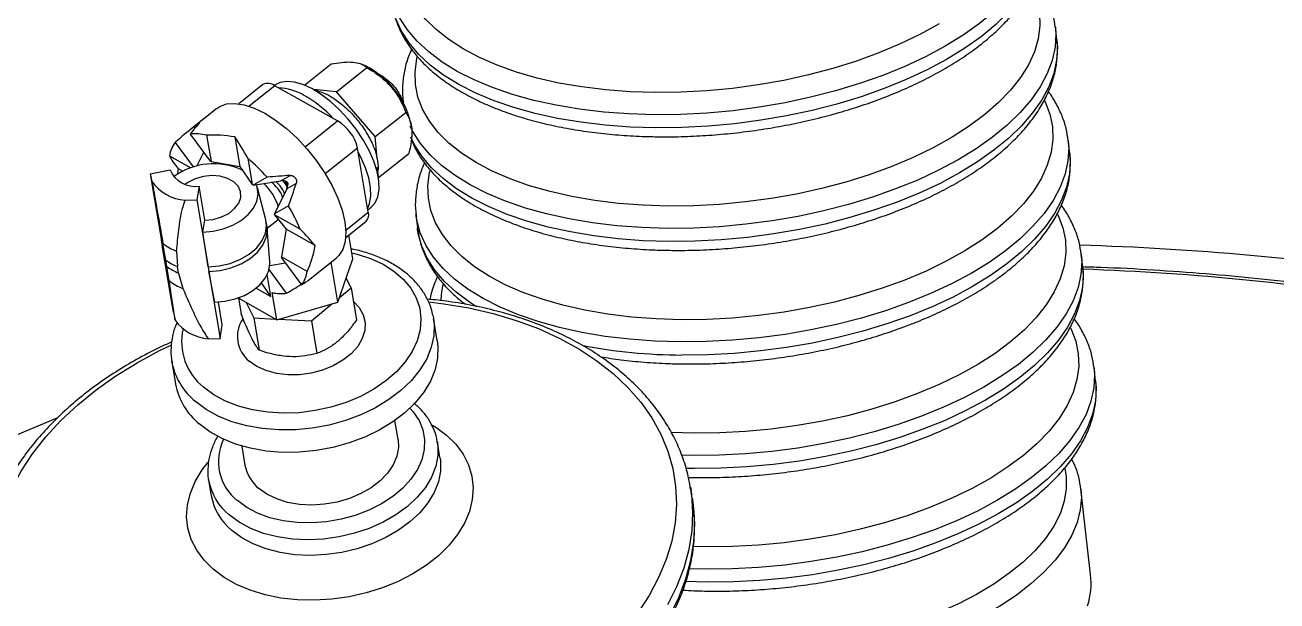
# Model space of a CAD drawing. Header units: millimetres. Extents: x 0 to 6631, y 0 to 4689.
# Drawn here: x 4434.7 to 4643.9, y 2190 to 2286.3 of the extents above; entities that cross this region are included whole.
import ezdxf

# ---------------------------------------------------------------- set-up
doc = ezdxf.new("R2010")
doc.units = ezdxf.units.MM
doc.header["$LTSCALE"] = 13
doc.layers.add('几何体', color=7, linetype='Continuous')

msp = doc.modelspace()

# ---------------------------------------------------------------- linework, layer by layer
at = {"layer": '几何体'}
for p, q in [((4607.14, 2283.79), (4606.89, 2285.98)), ((4481.4, 2276.23), (4485.85, 2279.78)), ((4486.73, 2275.11), (4491.82, 2279.16)), ((4491.48, 2279.5), (4490.87, 2279.76)), ((4494.4, 2277.74), (4494.04, 2277.85)), ((4474.44, 2276.32), (4470.43, 2273.13)), ((4476.44, 2276.13), (4472.16, 2272.72)), ((4486.91, 2270.26), (4476.44, 2276.13)), ((4486.73, 2275.11), (4482.88, 2275.5)), ((4493.22, 2267.63), (4486.73, 2275.11)), ((4466.72, 2272.33), (4467.22, 2272.66)), ((4466.72, 2272.33), (4462.37, 2268.85)), ((4493.22, 2267.63), (4498.31, 2271.68)), ((4463.12, 2269.11), (4462.97, 2269.32)), ((4481.49, 2265.94), (4486.91, 2270.26)), ((4499.24, 2269.49), (4499.17, 2269.87)), ((4459.77, 2266.65), (4462.8, 2262.55)), ((4462.28, 2268.06), (4465.62, 2263.54)), ((4465.03, 2267.86), (4465.77, 2263.46)), ((4469.75, 2267.58), (4470.58, 2262.63)), ((4493.51, 2263.93), (4493.22, 2267.63)), ((4609.3, 2264.8), (4609.05, 2266.99)), ((4458.83, 2264.39), (4462.37, 2262.41)), ((4463.4, 2262.71), (4464.54, 2265.01)), ((4471.9, 2264.01), (4472.64, 2259.6)), ((4490.26, 2265.72), (4484.87, 2261.42)), ((4492.06, 2254.99), (4490.26, 2265.72)), ((4493.75, 2260.77), (4498.83, 2264.82)), ((4455.6, 2261.42), (4458.94, 2262.06)), ((4460.27, 2262.27), (4461.03, 2261.84)), ((4465.77, 2263.46), (4465.62, 2263.54)), ((4465.77, 2263.46), (4470.58, 2262.63)), ((4470.58, 2262.63), (4472.64, 2259.6)), ((4493.75, 2260.77), (4493.61, 2262.52)), ((4455.6, 2261.42), (4455.9, 2260.11)), ((4455.6, 2261.42), (4457.48, 2250.22)), ((4475.15, 2260.84), (4472.79, 2259.52)), ((4472.79, 2259.52), (4477.41, 2260.26)), ((4477.41, 2260.26), (4478.99, 2261.14)), ((4478.57, 2259.56), (4478.18, 2260.13)), ((4493.74, 2260.77), (4493.75, 2260.77)), ((4463.76, 2259.35), (4463.4, 2257.04)), ((4464.72, 2253.64), (4463.76, 2259.35)), ((4472.79, 2259.52), (4472.64, 2259.6)), ((4474.92, 2253.71), (4473.51, 2259.09)), ((4478.43, 2258.88), (4476.35, 2254.7)), ((4480, 2259.77), (4478.43, 2258.88)), ((4461.42, 2257.01), (4463.4, 2257.04)), ((4463.4, 2257.04), (4465.28, 2245.84)), ((4478.71, 2256.03), (4476.35, 2254.7)), ((4491.99, 2255.39), (4492.55, 2255.83)), ((4464.41, 2251.66), (4464.72, 2253.64)), ((4475.16, 2252.32), (4476.7, 2253.55)), ((4476.37, 2254.55), (4476.35, 2254.7)), ((4480.67, 2252.14), (4476.37, 2254.55)), ((4476.37, 2254.55), (4478.34, 2252.13)), ((4488.31, 2252), (4492.06, 2254.99)), ((4500.02, 2254.59), (4500.27, 2252.4)), ((4500.05, 2254.32), (4500.02, 2254.59)), ((4465.28, 2245.84), (4464.41, 2251.66)), ((4475.13, 2252.59), (4475, 2253.36)), ((4475.59, 2246.69), (4475.17, 2252.24)), ((4478.34, 2252.13), (4477.55, 2247.51)), ((4483.17, 2249.42), (4478.34, 2252.13)), ((4488.29, 2250.76), (4491.69, 2253.47)), ((4500.3, 2252.13), (4500.27, 2252.4)), ((4457.41, 2250.63), (4457.48, 2250.22)), ((4457.44, 2250.42), (4457.57, 2249.65)), ((4457.48, 2250.22), (4457.61, 2249.45)), ((4457.57, 2249.65), (4457.61, 2249.45)), ((4459.49, 2238.25), (4457.61, 2249.45)), ((4458.21, 2246.98), (4457.73, 2249.78)), ((4489.49, 2247.17), (4488.82, 2251.18)), ((4460.02, 2248.49), (4460.14, 2245.9)), ((4481.85, 2245.1), (4477.55, 2247.51)), ((4477.58, 2247.36), (4477.55, 2247.51)), ((4480.92, 2242.84), (4477.58, 2247.36)), ((4482.33, 2243.84), (4486.68, 2247.32)), ((4611.46, 2245.8), (4611.21, 2248)), ((4458.39, 2245.91), (4458.21, 2246.98)), ((4458.77, 2243.53), (4458.39, 2245.91)), ((4460.32, 2244.82), (4460.14, 2245.9)), ((4465.28, 2245.84), (4465.41, 2245.07)), ((4478.4, 2241.43), (4475.47, 2245.4)), ((4478.24, 2246.46), (4475.58, 2246.04)), ((4486.95, 2239.95), (4485.83, 2246.64)), ((4486.95, 2239.95), (4489.49, 2247.17)), ((4460.32, 2244.82), (4461.06, 2242.24)), ((4465.41, 2245.07), (4467.28, 2233.87)), ((4466.38, 2239.93), (4465.41, 2245.07)), ((4475.77, 2240.9), (4474.23, 2243.17)), ((4475.77, 2240.9), (4475.16, 2244.55)), ((4489.17, 2242.36), (4488.37, 2243.98)), ((4473.3, 2242.29), (4475.77, 2240.9)), ((4476.77, 2237.02), (4476.01, 2241.54)), ((4487.23, 2240.73), (4489.17, 2242.36)), ((4489.17, 2242.36), (4490.08, 2236.94)), ((4467.64, 2236.18), (4467.01, 2239.96)), ((4470.31, 2240.65), (4476.77, 2237.02)), ((4470.38, 2240.61), (4470.81, 2238.01)), ((4471.65, 2239.89), (4472.91, 2237.34)), ((4476.77, 2237.02), (4486.95, 2239.95)), ((4482.55, 2236.8), (4485.96, 2239.66)), ((4459.49, 2238.25), (4459.78, 2236.94)), ((4472.91, 2237.34), (4473.82, 2231.91)), ((4472.91, 2237.34), (4476.57, 2237.13)), ((4477.07, 2237.11), (4482.55, 2236.8)), ((4502.88, 2237.67), (4502.95, 2237.3)), ((4503.58, 2233.56), (4502.95, 2237.3)), ((4467.28, 2233.87), (4467.64, 2236.18)), ((4482.55, 2236.8), (4483.45, 2231.38)), ((4465.3, 2233.84), (4467.28, 2233.87)), ((4459.22, 2229.97), (4459.85, 2226.24)), ((4459.25, 2229.83), (4459.22, 2229.97)), ((4613.62, 2226.81), (4613.37, 2229)), ((4497.02, 2216.99), (4496.49, 2220.18)), ((4546.52, 2218.03), (4542.6, 2218.15)), ((4470.91, 2215.89), (4471.44, 2212.7)), ((4504.03, 2213.99), (4503.6, 2216.58)), ((4503.6, 2216.58), (4503.63, 2216.33)), ((4546.36, 2214.31), (4544.38, 2214.35)), ((4546.61, 2212.12), (4545.11, 2212.14)), ((4465.36, 2210.18), (4465.34, 2210.3)), ((4465.36, 2210.18), (4465.8, 2207.59)), ((4545.56, 2210.66), (4547.15, 2210.63)), ((4546.2, 2207.18), (4545.89, 2209.04)), ((4545.89, 2209.04), (4545.94, 2208.74)), ((4612.78, 2194.4), (4611.15, 2208.74)), ((4546.2, 2207.18), (4546.25, 2206.88)), ((4548.68, 2199.04), (4546.34, 2199.09)), ((4548.52, 2195.32), (4545.68, 2195.38)), ((4548.77, 2193.13), (4545.1, 2193.23))]:
    msp.add_line(p, q, dxfattribs=at)
at = {"layer": '几何体', "flags": 128}
for points in [[(4604.73, 2304.94), (4604.81, 2303.77), (4604.68, 2301.57), (4604.2, 2299.36), (4603.37, 2297.15), (4602.19, 2294.95), (4600.68, 2292.77), (4598.83, 2290.63), (4596.68, 2288.54), (4594.22, 2286.52), (4591.48, 2284.58), (4588.47, 2282.73), (4585.21, 2280.99), (4581.72, 2279.36), (4578.03, 2277.86), (4574.16, 2276.49), (4570.14, 2275.27), (4565.98, 2274.2), (4561.72, 2273.28), (4557.39, 2272.54), (4553.01, 2271.96), (4548.62, 2271.56), (4544.23, 2271.33), (4539.88, 2271.29)], [(4604.98, 2302.78), (4605.06, 2301.57), (4604.93, 2299.38), (4604.45, 2297.17), (4603.62, 2294.96), (4602.44, 2292.76), (4600.92, 2290.58), (4599.08, 2288.44), (4596.93, 2286.35), (4594.47, 2284.33), (4591.73, 2282.39), (4588.72, 2280.54), (4585.46, 2278.8), (4581.97, 2277.17), (4578.28, 2275.67), (4574.41, 2274.3), (4570.38, 2273.08), (4566.23, 2272), (4561.97, 2271.09), (4557.64, 2270.35), (4553.26, 2269.77), (4548.87, 2269.37), (4544.48, 2269.14), (4540.13, 2269.1)], [(4540.04, 2275.01), (4535.84, 2275.14), (4531.73, 2275.45), (4527.75, 2275.93), (4523.92, 2276.59), (4520.27, 2277.42), (4516.82, 2278.41), (4513.59, 2279.56), (4510.62, 2280.86), (4507.91, 2282.29), (4505.49, 2283.86), (4503.37, 2285.54), (4501.58, 2287.33), (4500.11, 2289.22), (4498.98, 2291.19), (4498.2, 2293.23), (4497.77, 2295.33), (4497.7, 2297.46), (4497.99, 2299.63), (4498.06, 2299.95)], [(4539.88, 2271.29), (4535.6, 2271.42), (4531.42, 2271.72), (4527.35, 2272.21), (4523.44, 2272.86), (4519.7, 2273.69), (4516.15, 2274.67), (4512.83, 2275.82), (4509.75, 2277.11), (4506.93, 2278.54), (4504.39, 2280.1), (4502.15, 2281.79), (4500.22, 2283.58), (4498.62, 2285.48), (4497.35, 2287.45), (4496.42, 2289.51), (4495.84, 2291.62), (4495.73, 2292.31)], [(4540.13, 2269.1), (4535.85, 2269.23), (4531.67, 2269.53), (4527.6, 2270.02), (4523.69, 2270.67), (4519.94, 2271.5), (4516.4, 2272.48), (4513.08, 2273.63), (4510, 2274.92), (4507.18, 2276.35), (4504.64, 2277.91), (4502.4, 2279.6), (4500.47, 2281.39), (4498.87, 2283.28), (4497.6, 2285.26), (4496.67, 2287.32), (4496.09, 2289.43), (4495.98, 2290.12)], [(4604.24, 2288.29), (4604.31, 2286.16), (4604.02, 2283.99), (4603.38, 2281.82), (4602.39, 2279.65), (4601.05, 2277.5), (4599.38, 2275.38), (4597.39, 2273.31), (4595.09, 2271.3), (4592.49, 2269.36), (4589.62, 2267.52), (4586.49, 2265.77), (4583.13, 2264.14), (4579.55, 2262.63), (4575.79, 2261.26), (4571.87, 2260.03), (4567.81, 2258.95), (4563.64, 2258.03), (4559.39, 2257.28), (4555.1, 2256.7), (4550.78, 2256.29), (4546.47, 2256.06), (4542.2, 2256.01)], [(4587.46, 2286.51), (4584.33, 2284.76), (4580.97, 2283.13), (4577.39, 2281.62), (4573.63, 2280.25), (4569.71, 2279.02), (4565.65, 2277.94), (4561.48, 2277.02), (4557.23, 2276.27), (4552.94, 2275.69), (4548.62, 2275.28), (4544.31, 2275.06), (4540.04, 2275.01)], [(4606.89, 2285.95), (4606.97, 2284.77), (4606.84, 2282.58), (4606.36, 2280.37), (4605.53, 2278.16), (4604.35, 2275.96), (4602.84, 2273.78), (4600.99, 2271.64), (4598.84, 2269.55), (4596.38, 2267.53), (4593.64, 2265.59), (4590.63, 2263.74), (4587.37, 2262), (4583.88, 2260.37), (4580.19, 2258.87), (4576.32, 2257.5), (4572.3, 2256.27), (4568.14, 2255.2), (4563.88, 2254.29), (4559.55, 2253.55), (4555.17, 2252.97), (4550.78, 2252.57), (4546.39, 2252.34), (4542.04, 2252.29)], [(4607.14, 2283.79), (4607.22, 2282.58), (4607.09, 2280.39), (4606.61, 2278.18), (4605.78, 2275.97), (4604.6, 2273.77), (4603.08, 2271.59), (4601.24, 2269.45), (4599.09, 2267.36), (4596.63, 2265.34), (4593.89, 2263.4), (4590.88, 2261.55), (4587.62, 2259.81), (4584.13, 2258.18), (4580.44, 2256.67), (4576.57, 2255.31), (4572.54, 2254.08), (4568.39, 2253.01), (4564.13, 2252.1), (4559.8, 2251.35), (4555.42, 2250.78), (4551.03, 2250.38), (4546.64, 2250.15), (4542.29, 2250.1)], [(4542.2, 2256.01), (4538, 2256.15), (4533.89, 2256.45), (4529.91, 2256.94), (4526.08, 2257.6), (4522.43, 2258.43), (4518.98, 2259.42), (4515.75, 2260.57), (4512.78, 2261.86), (4510.07, 2263.3), (4507.65, 2264.86), (4505.53, 2266.55), (4503.74, 2268.34), (4502.27, 2270.23), (4501.14, 2272.2), (4500.36, 2274.24), (4499.93, 2276.34), (4499.86, 2278.47), (4500.15, 2280.63), (4500.22, 2280.96)], [(4482.63, 2275.65), (4481.13, 2276.34), (4479.72, 2276.75), (4478.44, 2276.86), (4477.32, 2276.68), (4476.4, 2276.21), (4476.33, 2276.16)], [(4493.94, 2277.97), (4494.03, 2277.93), (4494.4, 2277.74)], [(4492.55, 2255.83), (4493.18, 2256.53), (4493.65, 2257.54), (4493.86, 2258.78), (4493.82, 2260.22), (4493.52, 2261.81), (4492.97, 2263.52), (4492.19, 2265.3), (4491.2, 2267.09), (4490.03, 2268.85), (4488.7, 2270.54), (4487.25, 2272.1), (4485.73, 2273.5), (4484.18, 2274.69), (4482.63, 2275.65)], [(4467.22, 2272.66), (4468.38, 2273.09), (4469.75, 2273.19), (4471.3, 2272.96), (4472.97, 2272.41), (4474.74, 2271.55), (4476.55, 2270.4), (4478.37, 2268.99), (4480.15, 2267.36), (4481.84, 2265.54), (4483.41, 2263.58)], [(4605.09, 2273.63), (4605.19, 2273.43), (4605.97, 2271.39), (4606.4, 2269.3), (4606.47, 2267.16), (4606.18, 2265), (4605.54, 2262.83), (4604.55, 2260.66), (4603.21, 2258.51), (4601.54, 2256.39), (4599.55, 2254.32), (4597.25, 2252.31), (4594.65, 2250.37), (4591.78, 2248.53), (4588.65, 2246.78), (4585.29, 2245.15), (4581.71, 2243.64), (4577.95, 2242.27), (4574.03, 2241.04), (4569.97, 2239.96), (4565.8, 2239.04), (4561.55, 2238.29), (4557.25, 2237.71), (4552.94, 2237.3), (4548.63, 2237.07), (4544.36, 2237.02)], [(4542.04, 2252.29), (4537.76, 2252.42), (4533.58, 2252.73), (4529.51, 2253.22), (4525.6, 2253.87), (4521.85, 2254.7), (4518.31, 2255.68), (4514.99, 2256.82), (4511.91, 2258.12), (4509.09, 2259.55), (4506.55, 2261.11), (4504.31, 2262.8), (4502.38, 2264.59), (4500.78, 2266.48), (4499.51, 2268.46), (4499.06, 2269.36)], [(4542.29, 2250.1), (4538.01, 2250.23), (4533.83, 2250.54), (4529.76, 2251.03), (4525.85, 2251.68), (4522.1, 2252.5), (4518.56, 2253.49), (4515.24, 2254.63), (4512.16, 2255.93), (4509.34, 2257.36), (4506.8, 2258.92), (4504.56, 2260.6), (4502.63, 2262.4), (4501.03, 2264.29), (4499.76, 2266.27), (4499.14, 2267.54)], [(4609.05, 2266.95), (4609.13, 2265.78), (4609, 2263.59), (4608.52, 2261.38), (4607.69, 2259.17), (4606.51, 2256.96), (4605, 2254.79), (4603.15, 2252.65), (4601, 2250.56), (4598.54, 2248.54), (4595.8, 2246.6), (4592.79, 2244.75), (4589.53, 2243.01), (4586.04, 2241.38), (4582.35, 2239.87), (4578.48, 2238.51), (4574.46, 2237.28), (4570.3, 2236.21), (4566.04, 2235.3), (4561.71, 2234.55), (4557.33, 2233.98), (4552.94, 2233.58), (4548.55, 2233.35), (4544.2, 2233.3)], [(4491.95, 2255.66), (4492.27, 2256.44), (4492.49, 2257.68), (4492.44, 2259.12), (4492.15, 2260.71), (4491.6, 2262.42), (4490.82, 2264.2), (4490.37, 2265.05)], [(4609.3, 2264.8), (4609.38, 2263.59), (4609.25, 2261.4), (4608.77, 2259.19), (4607.93, 2256.98), (4606.76, 2254.77), (4605.24, 2252.59), (4603.4, 2250.46), (4601.25, 2248.37), (4598.79, 2246.35), (4596.05, 2244.41), (4593.04, 2242.56), (4589.78, 2240.81), (4586.29, 2239.19), (4582.6, 2237.68), (4578.73, 2236.31), (4574.7, 2235.09), (4570.55, 2234.02), (4566.29, 2233.11), (4561.96, 2232.36), (4557.58, 2231.79), (4553.18, 2231.38), (4548.8, 2231.16), (4544.45, 2231.11)], [(4483.41, 2263.58), (4484.81, 2261.52), (4486.01, 2259.42), (4486.98, 2257.34), (4487.7, 2255.31), (4488.15, 2253.4), (4488.32, 2251.64), (4488.2, 2250.09), (4487.8, 2248.77), (4487.12, 2247.73), (4486.68, 2247.32)], [(4544.36, 2237.02), (4540.16, 2237.15), (4536.05, 2237.46), (4532.07, 2237.95), (4528.24, 2238.61), (4524.59, 2239.44), (4521.14, 2240.43), (4517.91, 2241.57), (4514.94, 2242.87), (4512.23, 2244.31), (4509.81, 2245.87), (4507.69, 2247.56), (4505.9, 2249.35), (4504.43, 2251.24), (4503.3, 2253.21), (4502.52, 2255.25), (4502.09, 2257.34), (4502.02, 2259.48), (4502.31, 2261.64), (4502.38, 2261.97)], [(4464.72, 2253.64), (4466.14, 2253.79), (4467.51, 2254.19), (4468.72, 2254.8), (4469.7, 2255.59), (4470.39, 2256.5), (4470.73, 2257.46), (4470.7, 2258.43), (4470.3, 2259.32), (4469.56, 2260.08), (4468.54, 2260.65), (4467.29, 2261.01), (4465.91, 2261.11), (4464.49, 2260.96), (4463.12, 2260.57), (4461.9, 2259.96), (4461.48, 2259.67)], [(4464.41, 2251.66), (4466.14, 2251.82), (4467.82, 2252.21), (4469.4, 2252.82), (4470.8, 2253.62), (4471.97, 2254.59), (4472.86, 2255.67), (4473.42, 2256.83), (4473.64, 2258.01), (4473.5, 2259.16), (4473.34, 2259.61)], [(4465.28, 2245.84), (4467.14, 2246.01), (4468.97, 2246.44), (4470.67, 2247.12), (4472.17, 2248), (4473.41, 2249.06), (4474.32, 2250.25), (4474.88, 2251.51), (4475.05, 2252.79), (4474.92, 2253.71)], [(4476.95, 2253.84), (4476.74, 2253.59), (4476.7, 2253.55)], [(4544.2, 2233.3), (4539.92, 2233.43), (4535.74, 2233.74), (4531.67, 2234.22), (4527.76, 2234.88), (4524.01, 2235.7), (4520.47, 2236.69), (4517.15, 2237.83), (4514.07, 2239.12), (4511.25, 2240.56), (4508.71, 2242.12), (4506.47, 2243.8), (4504.54, 2245.6), (4502.94, 2247.49), (4501.67, 2249.47), (4500.74, 2251.52), (4500.16, 2253.64), (4500.05, 2254.32)], [(4607.25, 2254.64), (4607.35, 2254.44), (4608.13, 2252.4), (4608.56, 2250.31), (4608.63, 2248.17), (4608.34, 2246.01), (4607.7, 2243.84), (4606.71, 2241.67), (4605.37, 2239.51), (4603.7, 2237.4), (4601.71, 2235.32), (4599.41, 2233.31), (4596.81, 2231.38), (4593.94, 2229.53), (4590.81, 2227.79), (4587.45, 2226.16), (4583.87, 2224.65), (4580.11, 2223.27), (4576.19, 2222.04), (4572.13, 2220.97), (4567.96, 2220.05), (4563.71, 2219.3), (4559.41, 2218.71), (4555.1, 2218.31), (4550.79, 2218.08), (4546.52, 2218.03)], [(4465.41, 2245.07), (4467.27, 2245.24), (4469.1, 2245.68), (4470.8, 2246.35), (4472.3, 2247.24), (4473.54, 2248.3), (4474.45, 2249.48), (4475.01, 2250.74), (4475.18, 2252.02), (4475.13, 2252.59)], [(4510.13, 2239.17), (4508.96, 2239.93), (4506.72, 2241.61), (4504.79, 2243.41), (4503.19, 2245.3), (4501.92, 2247.28), (4500.99, 2249.33), (4500.41, 2251.44), (4500.3, 2252.13)], [(4489.32, 2248.19), (4490.17, 2247.98), (4492.44, 2247.24), (4494.52, 2246.28), (4496.34, 2245.12), (4497.89, 2243.78), (4499.14, 2242.29), (4500.06, 2240.67), (4500.64, 2238.95), (4500.86, 2237.16), (4500.73, 2235.33), (4500.24, 2233.5), (4499.41, 2231.7), (4498.24, 2229.96), (4496.76, 2228.31), (4495, 2226.78), (4492.99, 2225.4), (4490.76, 2224.19), (4488.35, 2223.18), (4485.81, 2222.38), (4483.18, 2221.81), (4480.51, 2221.47), (4477.85, 2221.38), (4475.24, 2221.53), (4472.72, 2221.93), (4470.36, 2222.56), (4468.18, 2223.41), (4466.22, 2224.47), (4464.53, 2225.72), (4464.53, 2225.72)], [(4611.21, 2247.96), (4611.29, 2246.79), (4611.16, 2244.6), (4610.68, 2242.39), (4609.85, 2240.18), (4608.67, 2237.97), (4607.15, 2235.79), (4605.31, 2233.65), (4603.16, 2231.57), (4600.7, 2229.55), (4597.96, 2227.61), (4594.95, 2225.76), (4591.69, 2224.01), (4588.2, 2222.38), (4584.51, 2220.88), (4580.64, 2219.51), (4576.61, 2218.29), (4572.46, 2217.22), (4568.2, 2216.31), (4563.87, 2215.56), (4559.49, 2214.99), (4555.1, 2214.58), (4550.71, 2214.36), (4546.36, 2214.31)], [(4466.38, 2239.93), (4468.1, 2240.09), (4469.79, 2240.48), (4471.36, 2241.09), (4472.77, 2241.89), (4473.94, 2242.86), (4474.82, 2243.94), (4475.38, 2245.1), (4475.6, 2246.28), (4475.59, 2246.69)], [(4611.46, 2245.8), (4611.54, 2244.6), (4611.41, 2242.41), (4610.93, 2240.2), (4610.09, 2237.98), (4608.92, 2235.78), (4607.4, 2233.6), (4605.56, 2231.46), (4603.41, 2229.38), (4600.95, 2227.36), (4598.21, 2225.42), (4595.19, 2223.57), (4591.94, 2221.82), (4588.45, 2220.19), (4584.76, 2218.69), (4580.89, 2217.32), (4576.86, 2216.1), (4572.71, 2215.03), (4568.45, 2214.12), (4564.12, 2213.37), (4559.74, 2212.79), (4555.34, 2212.39), (4550.96, 2212.17), (4546.61, 2212.12)], [(4489.55, 2240.11), (4489.55, 2240.1), (4490.54, 2239.04), (4491.21, 2237.83), (4491.51, 2236.54), (4491.46, 2235.19), (4491.04, 2233.85), (4490.28, 2232.54), (4489.19, 2231.32), (4487.82, 2230.23), (4486.21, 2229.31), (4484.42, 2228.58), (4482.51, 2228.08), (4480.54, 2227.81), (4478.58, 2227.8), (4476.7, 2228.03), (4474.96, 2228.5), (4473.42, 2229.19), (4472.13, 2230.09), (4472.13, 2230.09)], [(4502.16, 2239.98), (4504.66, 2239.68), (4508.85, 2238.98), (4512.9, 2238.05), (4516.78, 2236.89), (4520.48, 2235.52), (4523.97, 2233.93), (4527.23, 2232.14), (4530.24, 2230.16), (4532.98, 2228.01), (4535.43, 2225.69), (4537.58, 2223.21), (4539.42, 2220.61), (4540.93, 2217.88), (4542.1, 2215.05), (4542.93, 2212.14), (4543.41, 2209.16), (4543.55, 2206.13), (4543.33, 2203.08), (4542.76, 2200.01), (4541.84, 2196.95), (4540.58, 2193.91), (4538.99, 2190.92), (4537.08, 2188)], [(4502.95, 2237.3), (4503.07, 2236.26), (4503.01, 2234.34), (4502.58, 2232.41), (4501.81, 2230.5), (4500.69, 2228.64), (4499.25, 2226.86), (4497.51, 2225.2), (4495.51, 2223.67), (4493.26, 2222.3), (4490.82, 2221.13), (4488.22, 2220.15), (4485.5, 2219.4), (4482.7, 2218.88), (4479.89, 2218.61), (4477.09, 2218.58), (4474.35, 2218.8), (4471.73, 2219.26), (4469.26, 2219.96), (4466.98, 2220.88), (4464.94, 2222.01), (4463.16, 2223.33)], [(4609.41, 2235.65), (4609.51, 2235.45), (4610.29, 2233.41), (4610.72, 2231.32), (4610.79, 2229.18), (4610.5, 2227.02), (4609.86, 2224.84), (4608.87, 2222.67), (4607.53, 2220.52), (4605.86, 2218.4), (4603.87, 2216.33), (4601.57, 2214.32), (4598.97, 2212.39), (4596.1, 2210.54), (4592.97, 2208.8), (4589.61, 2207.16), (4586.03, 2205.66), (4582.27, 2204.28), (4578.35, 2203.05), (4574.29, 2201.97), (4570.12, 2201.06), (4565.87, 2200.3), (4561.57, 2199.72), (4557.26, 2199.32), (4552.95, 2199.09), (4548.68, 2199.04)], [(4440.02, 2174.59), (4437.57, 2176.91), (4435.42, 2179.38), (4433.59, 2181.99), (4432.08, 2184.72), (4430.9, 2187.54), (4430.07, 2190.46), (4429.59, 2193.44), (4429.46, 2196.46), (4429.68, 2199.52), (4430.25, 2202.59), (4431.16, 2205.65), (4432.42, 2208.69), (4434.01, 2211.67), (4435.93, 2214.6), (4438.16, 2217.44), (4440.68, 2220.18), (4443.49, 2222.81), (4446.56, 2225.3), (4449.88, 2227.65), (4453.42, 2229.83), (4457.17, 2231.84), (4459.08, 2232.76)], [(4503.58, 2233.56), (4503.7, 2232.53), (4503.63, 2230.61), (4503.21, 2228.68), (4502.43, 2226.76), (4501.32, 2224.9), (4499.88, 2223.13), (4498.14, 2221.46), (4496.13, 2219.93), (4493.89, 2218.57), (4491.45, 2217.39), (4488.84, 2216.41), (4486.12, 2215.66), (4483.33, 2215.15), (4480.51, 2214.87), (4477.71, 2214.84), (4474.98, 2215.06), (4472.35, 2215.52), (4469.88, 2216.22), (4467.61, 2217.14), (4465.57, 2218.27), (4463.79, 2219.6)], [(4613.37, 2228.97), (4613.45, 2227.8), (4613.32, 2225.61), (4612.84, 2223.4), (4612.01, 2221.18), (4610.83, 2218.98), (4609.31, 2216.8), (4607.47, 2214.66), (4605.32, 2212.58), (4602.86, 2210.56), (4600.12, 2208.62), (4597.11, 2206.77), (4593.85, 2205.02), (4590.36, 2203.39), (4586.67, 2201.89), (4582.8, 2200.52), (4578.77, 2199.3), (4574.62, 2198.23), (4570.36, 2197.32), (4566.03, 2196.57), (4561.65, 2195.99), (4557.25, 2195.59), (4552.87, 2195.37), (4548.52, 2195.32)], [(4613.62, 2226.81), (4613.7, 2225.61), (4613.57, 2223.42), (4613.09, 2221.21), (4612.25, 2218.99), (4611.08, 2216.79), (4609.56, 2214.61), (4607.72, 2212.47), (4605.57, 2210.38), (4603.11, 2208.36), (4600.37, 2206.42), (4597.35, 2204.58), (4594.1, 2202.83), (4590.61, 2201.2), (4586.92, 2199.7), (4583.05, 2198.33), (4579.02, 2197.11), (4574.87, 2196.04), (4570.61, 2195.12), (4566.28, 2194.38), (4561.9, 2193.8), (4557.5, 2193.4), (4553.12, 2193.17), (4548.77, 2193.13)], [(4499.01, 2222.24), (4499.57, 2221.61), (4500.54, 2220.16), (4501.18, 2218.61), (4501.47, 2216.97), (4501.41, 2215.3), (4501, 2213.61), (4500.25, 2211.95), (4499.18, 2210.35), (4497.8, 2208.84), (4496.14, 2207.45), (4494.24, 2206.21), (4492.14, 2205.15), (4489.87, 2204.29), (4487.5, 2203.64), (4485.05, 2203.21), (4482.59, 2203.03), (4480.16, 2203.09), (4477.82, 2203.38), (4475.6, 2203.91), (4473.56, 2204.66), (4471.74, 2205.62), (4470.18, 2206.76)], [(4439.99, 2220.58), (4432.33, 2217.31)], [(4502.8, 2219.39), (4503.32, 2219.07), (4505.14, 2217.71), (4506.67, 2216.18), (4507.89, 2214.51), (4508.79, 2212.73), (4509.35, 2210.86), (4509.57, 2208.92), (4509.44, 2206.95), (4508.96, 2204.97), (4508.14, 2203.01), (4506.99, 2201.1), (4505.53, 2199.28), (4503.78, 2197.55), (4501.76, 2195.96), (4499.51, 2194.52), (4497.06, 2193.26), (4494.44, 2192.19), (4491.69, 2191.33), (4488.86, 2190.69), (4485.98, 2190.27), (4483.09, 2190.1), (4480.24, 2190.17), (4477.46, 2190.47), (4474.81, 2191.01), (4472.32, 2191.77), (4470.02, 2192.75), (4467.94, 2193.93), (4466.13, 2195.29)], [(4503.63, 2216.33), (4503.66, 2216.08), (4503.67, 2214.29), (4503.33, 2212.5), (4502.63, 2210.71), (4501.59, 2208.98), (4500.24, 2207.33), (4498.59, 2205.79), (4496.68, 2204.4), (4494.54, 2203.17), (4492.21, 2202.13), (4489.74, 2201.3), (4487.17, 2200.69), (4484.55, 2200.33), (4481.93, 2200.2), (4479.36, 2200.32), (4476.88, 2200.69), (4474.55, 2201.29), (4472.4, 2202.11), (4470.47, 2203.15), (4468.81, 2204.37)], [(4497.02, 2216.99), (4497.09, 2215.64), (4496.83, 2214.19), (4496.22, 2212.75), (4495.28, 2211.37), (4494.04, 2210.08), (4492.54, 2208.93), (4490.81, 2207.93), (4488.89, 2207.12), (4486.86, 2206.53), (4484.75, 2206.16), (4482.62, 2206.03), (4480.54, 2206.13), (4478.56, 2206.48), (4476.74, 2207.05), (4475.12, 2207.84), (4473.75, 2208.82)], [(4504.03, 2213.99), (4504.1, 2213.49), (4504.11, 2211.7), (4503.76, 2209.91), (4503.06, 2208.12), (4502.03, 2206.39), (4500.67, 2204.74), (4499.02, 2203.2), (4497.11, 2201.81), (4494.97, 2200.58), (4492.64, 2199.54), (4490.17, 2198.71), (4487.61, 2198.1), (4484.99, 2197.74), (4482.37, 2197.61), (4479.79, 2197.73), (4477.32, 2198.1), (4474.98, 2198.7), (4472.83, 2199.52), (4470.91, 2200.56), (4469.24, 2201.78)], [(4466.13, 2195.29), (4464.6, 2196.81), (4463.37, 2198.48), (4462.47, 2200.26), (4461.91, 2202.14), (4461.69, 2204.08), (4461.83, 2206.05), (4462.31, 2208.03), (4463.13, 2209.99), (4464.28, 2211.89), (4465.3, 2213.22)], [(4608.46, 2212.2), (4608.69, 2210.77), (4608.7, 2208.72), (4608.36, 2206.65), (4607.67, 2204.58), (4606.63, 2202.51), (4605.25, 2200.46), (4603.54, 2198.45), (4601.52, 2196.5), (4599.19, 2194.61), (4596.58, 2192.8), (4593.71, 2191.08), (4590.59, 2189.48), (4587.25, 2187.99), (4583.71, 2186.63), (4580.01, 2185.41), (4576.17, 2184.34), (4572.21, 2183.43), (4568.16, 2182.68), (4564.06, 2182.11), (4559.94, 2181.7), (4555.83, 2181.47), (4551.75, 2181.42)], [(4545.94, 2208.74), (4546.06, 2207.87), (4546.26, 2204.8), (4546.11, 2201.7), (4545.61, 2198.59), (4544.77, 2195.47), (4543.59, 2192.38), (4542.08, 2189.33)], [(4611.16, 2208.69), (4611.23, 2207.31), (4611.05, 2205.21), (4610.51, 2203.1), (4609.63, 2200.99), (4608.41, 2198.89), (4606.86, 2196.82), (4604.98, 2194.8), (4602.8, 2192.83), (4600.33, 2190.93), (4597.58, 2189.12), (4594.57, 2187.41), (4591.33, 2185.81), (4587.88, 2184.33), (4584.24, 2182.97), (4580.44, 2181.76), (4576.5, 2180.7), (4572.46, 2179.8), (4568.33, 2179.06), (4564.15, 2178.48), (4559.96, 2178.08), (4555.77, 2177.86), (4551.61, 2177.81)], [(4546.25, 2206.88), (4546.37, 2206.02), (4546.57, 2202.95), (4546.42, 2199.85), (4545.93, 2196.73), (4545.08, 2193.62), (4543.9, 2190.52), (4542.39, 2187.47)]]:
    msp.add_lwpolyline(points, dxfattribs=at)
at = {"layer": '几何体'}
for centre, radius, start, end in [((4485.11, 2266.53), 14.45, 13.3497, 63.8294), ((4475.29, 2274.69), 1.84, 51.4192, 117.5476), ((4476.81, 2267.07), 8.7, 59.2826, 88.1235), ((4470.69, 2255.94), 21.4, 43.3367, 60.4324), ((4483.21, 2264.02), 7.26, 13.5708, 59.3426), ((4463.71, 2263.7), 4.92, 143.0957, 171.8512), ((4463.17, 2261.11), 7, 74.5791, 97.2871), ((4451.92, 2240.28), 31.02, 41.5006, 49.8919), ((4463.08, 2263.79), 4.49, 202.6747, 278.7303), ((4466.2, 2251.72), 11.37, 65.1145, 125.9776), ((4461.98, 2264.47), 7.49, 215.6556, 265.7495), ((4468.2, 2253.05), 9.29, 18.6831, 46.6739), ((4455.29, 2241.74), 27.43, 22.2722, 31.3819), ((4490.6, 2254.54), 1.52, 315.5277, 17.3072), ((4462.92, 2256.34), 8.37, 231.6787, 249.7263), ((4598.04, 1790.91), 458.73, 81.2411, 88.3867), ((4463.3, 2253.79), 8.5, 233.2168, 248.1882), ((4463.48, 2252.72), 8.5, 233.2168, 248.1882), ((4598.23, 1839), 406.66, 80.27, 88.131), ((4463.96, 2250.1), 8.37, 231.6787, 249.7263), ((4476.98, 2245.8), 4.92, 323.0957, 351.8512), ((4477.51, 2248.08), 6.71, 257.0799, 277.5939), ((4517.78, 2239.79), 13.61, 166.4716, 178.4472), ((4465.86, 2241.3), 7.49, 215.6556, 265.7495), ((4475.49, 2234.21), 5.31, 146.1689, 230.7506), ((4470.6, 2233.35), 9.75, 167.3541, 231.5212), ((4544.79, 2321.11), 90, 259.1074, 269.7838), ((4470.31, 2232.07), 11.29, 191.4356, 230.6998), ((4470.92, 2228.32), 11.27, 190.6422, 230.721), ((4475.41, 2213.34), 8.41, 154.0026, 231.5056), ((4477.82, 2213.86), 6.48, 190.305, 231.0582), ((4475.01, 2211.98), 9.81, 190.5614, 230.8018), ((4475.44, 2209.39), 9.81, 190.4252, 230.8055), ((4599.98, 2193.01), 12.88, 342.7254, 6.197)]:
    msp.add_arc(centre, radius, start, end, dxfattribs=at)
for centre, major_axis, ratio, start_param, end_param in [((4473.78, 2257.49), (25.06, 18.36), 0.513765, 1.626514, 1.761511), ((4473.78, 2257.49), (1.37, 16.78), 0.890434, 0.829366, 0.964364), ((4471.72, 2255.84), (15.52, -7.14), 0.625771, 1.972801, 2.277494), ((4471.72, 2255.84), (-6.29, 15.41), 0.219264, 5.179278, 5.483971), ((4471.72, 2255.84), (13.06, -10.03), 0.185797, 3.498221, 3.802913), ((4471.72, 2255.84), (-3.71, 16.49), 0.675868, 1.024406, 1.083841), ((4473.78, 2257.49), (28.62, 2.66), 0.111839, 1.377493, 1.51249), ((4477.93, 2259.49), (1.21, -0.26), 0.614367, 1.466881, 2.135891), ((4477.93, 2259.49), (0.25, 1.16), 0.569706, 4.290834, 4.959843), ((4473.78, 2257.49), (10, 27.67), 0.174427, 4.722516, 4.857513), ((4471.72, 2255.84), (13.06, -10.03), 0.185797, 0.661321, 0.966013), ((4471.72, 2255.84), (-3.71, 16.49), 0.675868, 3.861306, 4.165999), ((4473.78, 2257.49), (1.37, 16.78), 0.890434, 3.728724, 3.839161), ((4473.78, 2257.49), (25.06, 18.36), 0.513765, 4.525871, 4.618868)]:
    msp.add_ellipse(centre, major_axis=major_axis, ratio=ratio, start_param=start_param, end_param=end_param, dxfattribs=at)
for points, knots in [([(4540.67, 2267.6), (4541.38, 2267.6), (4543.46, 2267.59), (4546.92, 2267.71), (4551.05, 2267.99), (4555.18, 2268.44), (4559.28, 2269.04), (4563.33, 2269.8), (4567.31, 2270.71), (4571.2, 2271.76), (4574.97, 2272.95), (4578.6, 2274.28), (4582.08, 2275.73), (4585.38, 2277.31), (4588.49, 2279), (4591.38, 2280.8), (4594.05, 2282.7), (4596.46, 2284.69), (4598.62, 2286.78), (4600.49, 2288.94), (4602.07, 2291.16), (4603.32, 2293.44), (4604.25, 2295.74), (4604.86, 2298.04), (4605.09, 2300.33), (4605.12, 2301.9), (4604.98, 2302.69), (4604.97, 2302.74)], [0, 0, 0, 0, 0.022389, 0.06482, 0.10724, 0.149649, 0.19206, 0.234478, 0.276915, 0.31938, 0.361886, 0.404443, 0.447064, 0.489762, 0.532549, 0.575433, 0.618417, 0.661494, 0.704633, 0.747743, 0.790685, 0.833273, 0.875299, 0.9166, 0.957143, 0.997055, 1, 1, 1, 1]), ([(4606.88, 2285.94), (4606.78, 2286.62), (4606.58, 2288.03), (4605.89, 2290.1), (4604.88, 2292.15), (4604.09, 2293.5), (4603.56, 2294.13), (4603.55, 2294.14)], [0, 0, 0, 0, 0.233684, 0.485744, 0.739152, 0.995744, 1, 1, 1, 1]), ([(4496.02, 2290.08), (4496.09, 2289.6), (4496.25, 2288.39), (4496.86, 2286.5), (4497.8, 2284.43), (4499.06, 2282.45), (4500.61, 2280.54), (4502.45, 2278.73), (4504.59, 2277.02), (4506.99, 2275.42), (4509.66, 2273.96), (4512.56, 2272.63), (4515.69, 2271.45), (4519, 2270.42), (4522.5, 2269.55), (4526.15, 2268.83), (4529.93, 2268.27), (4533.83, 2267.88), (4537.42, 2267.66), (4539.72, 2267.62), (4540.67, 2267.6)], [0, 0, 0, 0, 0.035542, 0.089881, 0.144458, 0.199684, 0.255813, 0.312904, 0.370839, 0.429388, 0.488304, 0.54738, 0.606459, 0.665463, 0.724363, 0.783154, 0.841842, 0.90044, 0.958961, 1, 1, 1, 1]), ([(4542.83, 2248.61), (4543.54, 2248.61), (4545.61, 2248.6), (4549.08, 2248.71), (4553.21, 2249), (4557.34, 2249.45), (4561.44, 2250.05), (4565.49, 2250.81), (4569.47, 2251.72), (4573.36, 2252.77), (4577.13, 2253.96), (4580.76, 2255.29), (4584.24, 2256.74), (4587.54, 2258.31), (4590.65, 2260.01), (4593.54, 2261.8), (4596.21, 2263.71), (4598.62, 2265.7), (4600.78, 2267.79), (4602.65, 2269.95), (4604.22, 2272.17), (4605.48, 2274.45), (4606.41, 2276.75), (4607.02, 2279.05), (4607.25, 2281.33), (4607.28, 2282.91), (4607.14, 2283.69), (4607.13, 2283.75)], [0, 0, 0, 0, 0.022389, 0.06482, 0.10724, 0.149649, 0.19206, 0.234478, 0.276915, 0.31938, 0.361886, 0.404443, 0.447064, 0.489762, 0.532549, 0.575433, 0.618417, 0.661494, 0.704633, 0.747743, 0.790685, 0.833273, 0.875299, 0.9166, 0.957143, 0.997055, 1, 1, 1, 1]), ([(4499.29, 2282.23), (4499.09, 2281.78), (4498.56, 2280.57), (4498.04, 2278.58), (4497.75, 2276.3), (4497.72, 2274.52), (4497.89, 2273.53), (4497.93, 2273.28)], [0, 0, 0, 0, 0.155498, 0.413, 0.665752, 0.914445, 1, 1, 1, 1]), ([(4485.85, 2279.78), (4486.44, 2279.88), (4487.62, 2280.08), (4489.19, 2280.14), (4490.48, 2279.96), (4491.3, 2279.59), (4491.68, 2279.28), (4491.82, 2279.16)], [0, 0, 0, 0, 0.213245, 0.431498, 0.645486, 0.868042, 1, 1, 1, 1]), ([(4491.82, 2279.16), (4492.22, 2278.93), (4493.23, 2278.33), (4494.74, 2277.18), (4496.19, 2275.66), (4497.3, 2273.96), (4497.94, 2272.62), (4498.24, 2271.86), (4498.31, 2271.68)], [0, 0, 0, 0, 0.136843, 0.346229, 0.555177, 0.749713, 0.944655, 1, 1, 1, 1]), ([(4494.4, 2277.74), (4494.77, 2277.49), (4495.51, 2276.98), (4496.56, 2275.84), (4497.37, 2274.6), (4497.83, 2273.64), (4497.89, 2273.22), (4497.9, 2273.14)], [0, 0, 0, 0, 0.239842, 0.479689, 0.718835, 0.952327, 1, 1, 1, 1]), ([(4483.03, 2275.42), (4483.56, 2275.28), (4484.65, 2275), (4486.45, 2273.96), (4488.27, 2272.53), (4489.98, 2270.77), (4491.46, 2268.82), (4492.62, 2266.79), (4493.41, 2264.82), (4493.71, 2263.08), (4493.72, 2261.97), (4493.5, 2261.59), (4493.48, 2261.55)], [0, 0, 0, 0, 0.106965, 0.216481, 0.325997, 0.43734, 0.546856, 0.656372, 0.767715, 0.877231, 0.986747, 1, 1, 1, 1]), ([(4609.04, 2266.95), (4608.94, 2267.63), (4608.74, 2269.03), (4608.05, 2271.11), (4607.04, 2273.16), (4606.25, 2274.51), (4605.72, 2275.14), (4605.71, 2275.15)], [0, 0, 0, 0, 0.233684, 0.485744, 0.739152, 0.995744, 1, 1, 1, 1]), ([(4498.31, 2271.68), (4498.52, 2271.35), (4498.95, 2270.68), (4499.32, 2269.38), (4499.37, 2267.78), (4499.16, 2266.22), (4498.92, 2265.2), (4498.83, 2264.82)], [0, 0, 0, 0, 0.213245, 0.431498, 0.645486, 0.868042, 1, 1, 1, 1]), ([(4462.97, 2269.32), (4463.05, 2269.39), (4463.23, 2269.53), (4463.47, 2269.7), (4463.65, 2269.82), (4463.76, 2269.87), (4463.79, 2269.84), (4463.72, 2269.77), (4463.69, 2269.73)], [0, 0, 0, 0, 0.163826, 0.327654, 0.491393, 0.654851, 0.818278, 1, 1, 1, 1]), ([(4499.24, 2267.13), (4499.48, 2266.57), (4500.03, 2265.31), (4501.22, 2263.46), (4502.77, 2261.55), (4504.61, 2259.73), (4506.75, 2258.03), (4509.15, 2256.43), (4511.82, 2254.97), (4514.72, 2253.64), (4517.85, 2252.46), (4521.16, 2251.43), (4524.66, 2250.56), (4528.31, 2249.84), (4532.09, 2249.28), (4535.99, 2248.89), (4539.58, 2248.67), (4541.88, 2248.63), (4542.83, 2248.61)], [0, 0, 0, 0, 0.0489586, 0.1103487, 0.172743, 0.2362075, 0.300609, 0.3656938, 0.4311858, 0.4968569, 0.5625303, 0.62812, 0.6935949, 0.7589486, 0.8241879, 0.8893264, 0.9543801, 1, 1, 1, 1]), ([(4544.99, 2229.62), (4545.7, 2229.62), (4547.77, 2229.61), (4551.24, 2229.72), (4555.37, 2230.01), (4559.5, 2230.46), (4563.6, 2231.06), (4567.65, 2231.82), (4571.63, 2232.72), (4575.52, 2233.78), (4579.29, 2234.97), (4582.92, 2236.29), (4586.4, 2237.75), (4589.7, 2239.32), (4592.81, 2241.01), (4595.7, 2242.81), (4598.37, 2244.71), (4600.78, 2246.71), (4602.94, 2248.79), (4604.81, 2250.96), (4606.38, 2253.18), (4607.64, 2255.45), (4608.57, 2257.75), (4609.18, 2260.06), (4609.41, 2262.34), (4609.44, 2263.91), (4609.3, 2264.7), (4609.29, 2264.76)], [0, 0, 0, 0, 0.022389, 0.06482, 0.10724, 0.149649, 0.19206, 0.234478, 0.276915, 0.31938, 0.361886, 0.404443, 0.447064, 0.489762, 0.532549, 0.575433, 0.618417, 0.661494, 0.704633, 0.747743, 0.790685, 0.833273, 0.875299, 0.9166, 0.957143, 0.997055, 1, 1, 1, 1]), ([(4501.45, 2263.24), (4501.25, 2262.79), (4500.72, 2261.58), (4500.2, 2259.59), (4499.91, 2257.3), (4499.88, 2255.53), (4500.05, 2254.54), (4500.09, 2254.28)], [0, 0, 0, 0, 0.155498, 0.413, 0.665752, 0.914445, 1, 1, 1, 1]), ([(4455.9, 2260.11), (4456.13, 2258.83), (4456.77, 2255.25), (4457.35, 2251.91), (4457.73, 2249.78)], [0, 0, 0, 0, 0.3585631, 1, 1, 1, 1]), ([(4477.75, 2257.51), (4477.7, 2257.63), (4477.48, 2258.2), (4476.82, 2259.15), (4476.14, 2259.78), (4475.89, 2260.02)], [0, 0, 0, 0, 0.14583, 0.690568, 1, 1, 1, 1]), ([(4478.05, 2258.12), (4478.01, 2258.22), (4477.82, 2258.72), (4477.28, 2259.47), (4476.73, 2259.98), (4476.58, 2260.13)], [0, 0, 0, 0, 0.149373, 0.758938, 1, 1, 1, 1]), ([(4478.52, 2259.18), (4478.31, 2259.56), (4478.1, 2259.93), (4477.79, 2260.24), (4477.78, 2260.25)], [0, 0, 0, 0, 0.992636, 1, 1, 1, 1]), ([(4478.21, 2260.21), (4478.26, 2260.19), (4478.36, 2260.15), (4478.49, 2260.04), (4478.58, 2259.91), (4478.63, 2259.77), (4478.63, 2259.68), (4478.63, 2259.64)], [0, 0, 0, 0, 0.213614, 0.427878, 0.626448, 0.816251, 1, 1, 1, 1]), ([(4478.99, 2261.14), (4479.09, 2261.14), (4479.3, 2261.13), (4479.6, 2260.98), (4479.84, 2260.75), (4480, 2260.45), (4480.08, 2260.1), (4480.03, 2259.88), (4480, 2259.77)], [0, 0, 0, 0, 0.163826, 0.327654, 0.491393, 0.654851, 0.818278, 1, 1, 1, 1]), ([(4460.02, 2248.49), (4460.13, 2249.68), (4460.35, 2252.07), (4460.77, 2254.92), (4461.28, 2256.54), (4461.42, 2257.01)], [0, 0, 0, 0, 0.415167, 0.831259, 1, 1, 1, 1]), ([(4611.2, 2247.96), (4611.1, 2248.63), (4610.9, 2250.04), (4610.21, 2252.12), (4609.2, 2254.17), (4608.41, 2255.51), (4607.88, 2256.15), (4607.87, 2256.16)], [0, 0, 0, 0, 0.233684, 0.485744, 0.739152, 0.995744, 1, 1, 1, 1]), ([(4500.34, 2252.09), (4500.41, 2251.61), (4500.57, 2250.4), (4501.18, 2248.52), (4502.12, 2246.45), (4503.38, 2244.46), (4504.93, 2242.56), (4506.57, 2240.92), (4507.79, 2239.97), (4508.3, 2239.57)], [0, 0, 0, 0, 0.100534, 0.254236, 0.408613, 0.564824, 0.72359, 0.885078, 1, 1, 1, 1]), ([(4502.84, 2237.71), (4502.76, 2238.1), (4502.56, 2239.09), (4501.89, 2240.62), (4500.88, 2242.25), (4499.59, 2243.76), (4498.03, 2245.13), (4496.23, 2246.33), (4494.2, 2247.36), (4491.98, 2248.17), (4490.3, 2248.65), (4489.34, 2248.8), (4489.22, 2248.82)], [0, 0, 0, 0, 0.070432, 0.181337, 0.292604, 0.404875, 0.518464, 0.63333, 0.749187, 0.865664, 0.982441, 1, 1, 1, 1]), ([(4547.15, 2210.63), (4547.86, 2210.62), (4549.93, 2210.62), (4553.4, 2210.73), (4557.53, 2211.02), (4561.66, 2211.46), (4565.76, 2212.07), (4569.81, 2212.83), (4573.79, 2213.73), (4577.68, 2214.78), (4581.45, 2215.98), (4585.08, 2217.3), (4588.56, 2218.75), (4591.86, 2220.33), (4594.97, 2222.02), (4597.86, 2223.82), (4600.53, 2225.72), (4602.94, 2227.72), (4605.1, 2229.8), (4606.97, 2231.96), (4608.54, 2234.19), (4609.8, 2236.46), (4610.73, 2238.76), (4611.34, 2241.07), (4611.57, 2243.35), (4611.6, 2244.92), (4611.46, 2245.71), (4611.45, 2245.76)], [0, 0, 0, 0, 0.022389, 0.06482, 0.10724, 0.149649, 0.19206, 0.234478, 0.276915, 0.31938, 0.361886, 0.404443, 0.447064, 0.489762, 0.532549, 0.575433, 0.618417, 0.661494, 0.704633, 0.747743, 0.790685, 0.833273, 0.875299, 0.9166, 0.957143, 0.997055, 1, 1, 1, 1]), ([(4667.15, 2240.23), (4666.95, 2240.26), (4663.94, 2240.81), (4658.03, 2241.71), (4649.43, 2242.9), (4640.76, 2243.88), (4632.04, 2244.7), (4623.28, 2245.32), (4616.42, 2245.7), (4612.48, 2245.8), (4611.47, 2245.83)], [0, 0, 0, 0, 0.0111524, 0.1671608, 0.3231495, 0.4791212, 0.6350784, 0.7910241, 0.946961, 1, 1, 1, 1]), ([(4459.78, 2236.94), (4459.67, 2237.64), (4459.39, 2239.59), (4459.01, 2241.99), (4458.77, 2243.53)], [0, 0, 0, 0, 0.3585631, 1, 1, 1, 1]), ([(4503.61, 2244.25), (4503.42, 2243.79), (4502.89, 2242.59), (4502.5, 2241.29), (4502.39, 2240.46), (4502.38, 2240.4)], [0, 0, 0, 0, 0.358873, 0.95316, 1, 1, 1, 1]), ([(4461.06, 2242.24), (4461.57, 2241.07), (4462.59, 2238.7), (4463.96, 2235.88), (4465, 2234.29), (4465.3, 2233.84)], [0, 0, 0, 0, 0.415167, 0.831259, 1, 1, 1, 1]), ([(4545.91, 2208.71), (4545.8, 2209.43), (4545.53, 2211.13), (4544.73, 2213.74), (4543.6, 2216.55), (4542.15, 2219.27), (4540.42, 2221.87), (4538.4, 2224.36), (4536.11, 2226.72), (4533.55, 2228.92), (4530.75, 2230.98), (4527.71, 2232.86), (4524.44, 2234.56), (4520.98, 2236.07), (4517.34, 2237.38), (4513.54, 2238.49), (4509.6, 2239.39), (4505.72, 2240.06), (4503.12, 2240.33), (4501.91, 2240.45)], [0, 0, 0, 0, 0.042768, 0.101917, 0.161093, 0.220395, 0.279904, 0.339666, 0.399701, 0.459995, 0.520516, 0.58122, 0.642058, 0.702988, 0.763972, 0.824983, 0.885997, 0.947001, 1, 1, 1, 1]), ([(4473.82, 2231.91), (4473.78, 2231.97), (4473.58, 2232.23), (4473.19, 2232.79), (4472.62, 2233.8), (4471.96, 2235.18), (4471.35, 2236.63), (4470.96, 2237.62), (4470.81, 2238.01)], [0, 0, 0, 0, 0.055345, 0.250287, 0.444823, 0.653771, 0.863157, 1, 1, 1, 1]), ([(4490.08, 2236.94), (4489.65, 2236.37), (4488.8, 2235.22), (4487.38, 2233.73), (4485.88, 2232.53), (4484.56, 2231.81), (4483.75, 2231.49), (4483.45, 2231.38)], [0, 0, 0, 0, 0.2132445, 0.4314983, 0.6454864, 0.8680422, 1, 1, 1, 1]), ([(4613.36, 2228.96), (4613.26, 2229.64), (4613.06, 2231.05), (4612.37, 2233.13), (4611.36, 2235.17), (4610.57, 2236.52), (4610.04, 2237.15), (4610.03, 2237.16)], [0, 0, 0, 0, 0.233684, 0.485744, 0.739152, 0.995744, 1, 1, 1, 1]), ([(4460.07, 2236.51), (4460.02, 2236.4), (4459.66, 2235.68), (4459.3, 2234.28), (4459.04, 2232.36), (4459.05, 2230.86), (4459.24, 2230.04), (4459.28, 2229.82)], [0, 0, 0, 0, 0.048989, 0.337478, 0.622176, 0.903203, 1, 1, 1, 1]), ([(4459.21, 2233.32), (4458, 2232.75), (4455.52, 2231.59), (4451.97, 2229.62), (4448.55, 2227.47), (4445.32, 2225.17), (4442.32, 2222.72), (4439.55, 2220.14), (4437.04, 2217.45), (4434.79, 2214.65), (4432.82, 2211.77), (4431.14, 2208.81), (4429.76, 2205.8), (4428.69, 2202.75), (4427.94, 2199.69), (4427.5, 2196.62), (4427.4, 2193.58), (4427.54, 2190.92), (4427.85, 2189.29), (4427.98, 2188.66)], [0, 0, 0, 0, 0.05816, 0.118806, 0.179484, 0.240191, 0.300921, 0.36166, 0.422384, 0.483062, 0.543655, 0.604114, 0.664387, 0.724422, 0.784182, 0.843651, 0.902842, 0.961805, 1, 1, 1, 1]), ([(4483.45, 2231.38), (4482.82, 2231.23), (4481.55, 2230.93), (4479.48, 2230.77), (4477.29, 2230.96), (4475.39, 2231.39), (4474.25, 2231.77), (4473.82, 2231.91)], [0, 0, 0, 0, 0.213245, 0.431498, 0.645486, 0.868042, 1, 1, 1, 1]), ([(4530.89, 2230.81), (4532.01, 2230.64), (4534.38, 2230.27), (4538.15, 2229.9), (4541.74, 2229.68), (4544.04, 2229.63), (4544.99, 2229.62)], [0, 0, 0, 0, 0.249247, 0.527401, 0.805194, 1, 1, 1, 1]), ([(4549.31, 2191.63), (4550.02, 2191.63), (4552.09, 2191.62), (4555.56, 2191.74), (4559.69, 2192.02), (4563.82, 2192.47), (4567.92, 2193.08), (4571.97, 2193.83), (4575.95, 2194.74), (4579.84, 2195.79), (4583.61, 2196.98), (4587.24, 2198.31), (4590.72, 2199.76), (4594.02, 2201.34), (4597.13, 2203.03), (4600.02, 2204.83), (4602.69, 2206.73), (4605.1, 2208.73), (4607.26, 2210.81), (4609.13, 2212.97), (4610.7, 2215.2), (4611.96, 2217.47), (4612.89, 2219.77), (4613.5, 2222.08), (4613.73, 2224.36), (4613.76, 2225.93), (4613.62, 2226.72), (4613.61, 2226.77)], [0, 0, 0, 0, 0.022389, 0.06482, 0.10724, 0.149649, 0.19206, 0.234478, 0.276915, 0.31938, 0.361886, 0.404443, 0.447064, 0.489762, 0.532549, 0.575433, 0.618417, 0.661494, 0.704633, 0.747743, 0.790685, 0.833273, 0.875299, 0.9166, 0.957143, 0.997055, 1, 1, 1, 1]), ([(4503.6, 2216.29), (4503.57, 2216.58), (4503.47, 2217.45), (4502.98, 2218.84), (4502.15, 2220.42), (4501.05, 2221.87), (4500.13, 2222.69), (4499.68, 2223.1)], [0, 0, 0, 0, 0.110541, 0.33445, 0.558287, 0.783814, 1, 1, 1, 1]), ([(4466.91, 2217.57), (4466.9, 2217.54), (4466.49, 2216.96), (4465.97, 2215.73), (4465.38, 2213.92), (4465.21, 2212.1), (4465.2, 2210.89), (4465.34, 2210.32), (4465.34, 2210.32)], [0, 0, 0, 0, 0.011907, 0.264089, 0.513184, 0.758362, 0.999815, 1, 1, 1, 1]), ([(4611.15, 2208.68), (4611.05, 2209.35), (4610.84, 2210.72), (4610.3, 2212.42), (4609.79, 2213.4), (4609.61, 2213.73)], [0, 0, 0, 0, 0.386024, 0.790667, 1, 1, 1, 1]), ([(4439.24, 2168.61), (4439.71, 2168.22), (4441.05, 2167.09), (4443.45, 2165.37), (4446.5, 2163.49), (4449.78, 2161.8), (4453.25, 2160.3), (4456.9, 2159), (4460.71, 2157.9), (4464.66, 2157.01), (4468.72, 2156.34), (4472.89, 2155.88), (4477.12, 2155.64), (4481.41, 2155.62), (4485.73, 2155.82), (4490.05, 2156.24), (4494.36, 2156.87), (4498.63, 2157.72), (4502.85, 2158.77), (4506.98, 2160.03), (4511, 2161.48), (4514.91, 2163.12), (4518.67, 2164.95), (4522.26, 2166.94), (4525.67, 2169.1), (4528.88, 2171.41), (4531.87, 2173.87), (4534.63, 2176.45), (4537.13, 2179.15), (4539.36, 2181.95), (4541.32, 2184.84), (4542.98, 2187.8), (4544.34, 2190.81), (4545.39, 2193.86), (4546.13, 2196.93), (4546.55, 2199.99), (4546.63, 2203.03), (4546.51, 2205.33), (4546.28, 2206.58), (4546.22, 2206.86)], [0, 0, 0, 0, 0.014997, 0.042832, 0.070717, 0.098663, 0.12665, 0.154661, 0.182684, 0.210708, 0.238727, 0.266739, 0.294743, 0.322739, 0.35073, 0.378716, 0.406701, 0.434686, 0.462675, 0.490669, 0.518672, 0.546685, 0.574711, 0.602751, 0.630805, 0.658873, 0.686951, 0.715033, 0.743107, 0.771159, 0.79917, 0.827119, 0.854979, 0.882729, 0.910351, 0.937838, 0.965198, 0.992454, 1, 1, 1, 1]), ([(4544.63, 2191.81), (4545.24, 2191.77), (4546.78, 2191.67), (4548.35, 2191.65), (4549.31, 2191.63)], [0, 0, 0, 0, 0.396395, 1, 1, 1, 1])]:
    msp.add_open_spline(points, degree=3, knots=knots, dxfattribs=at)

doc.saveas('drawing.dxf')
